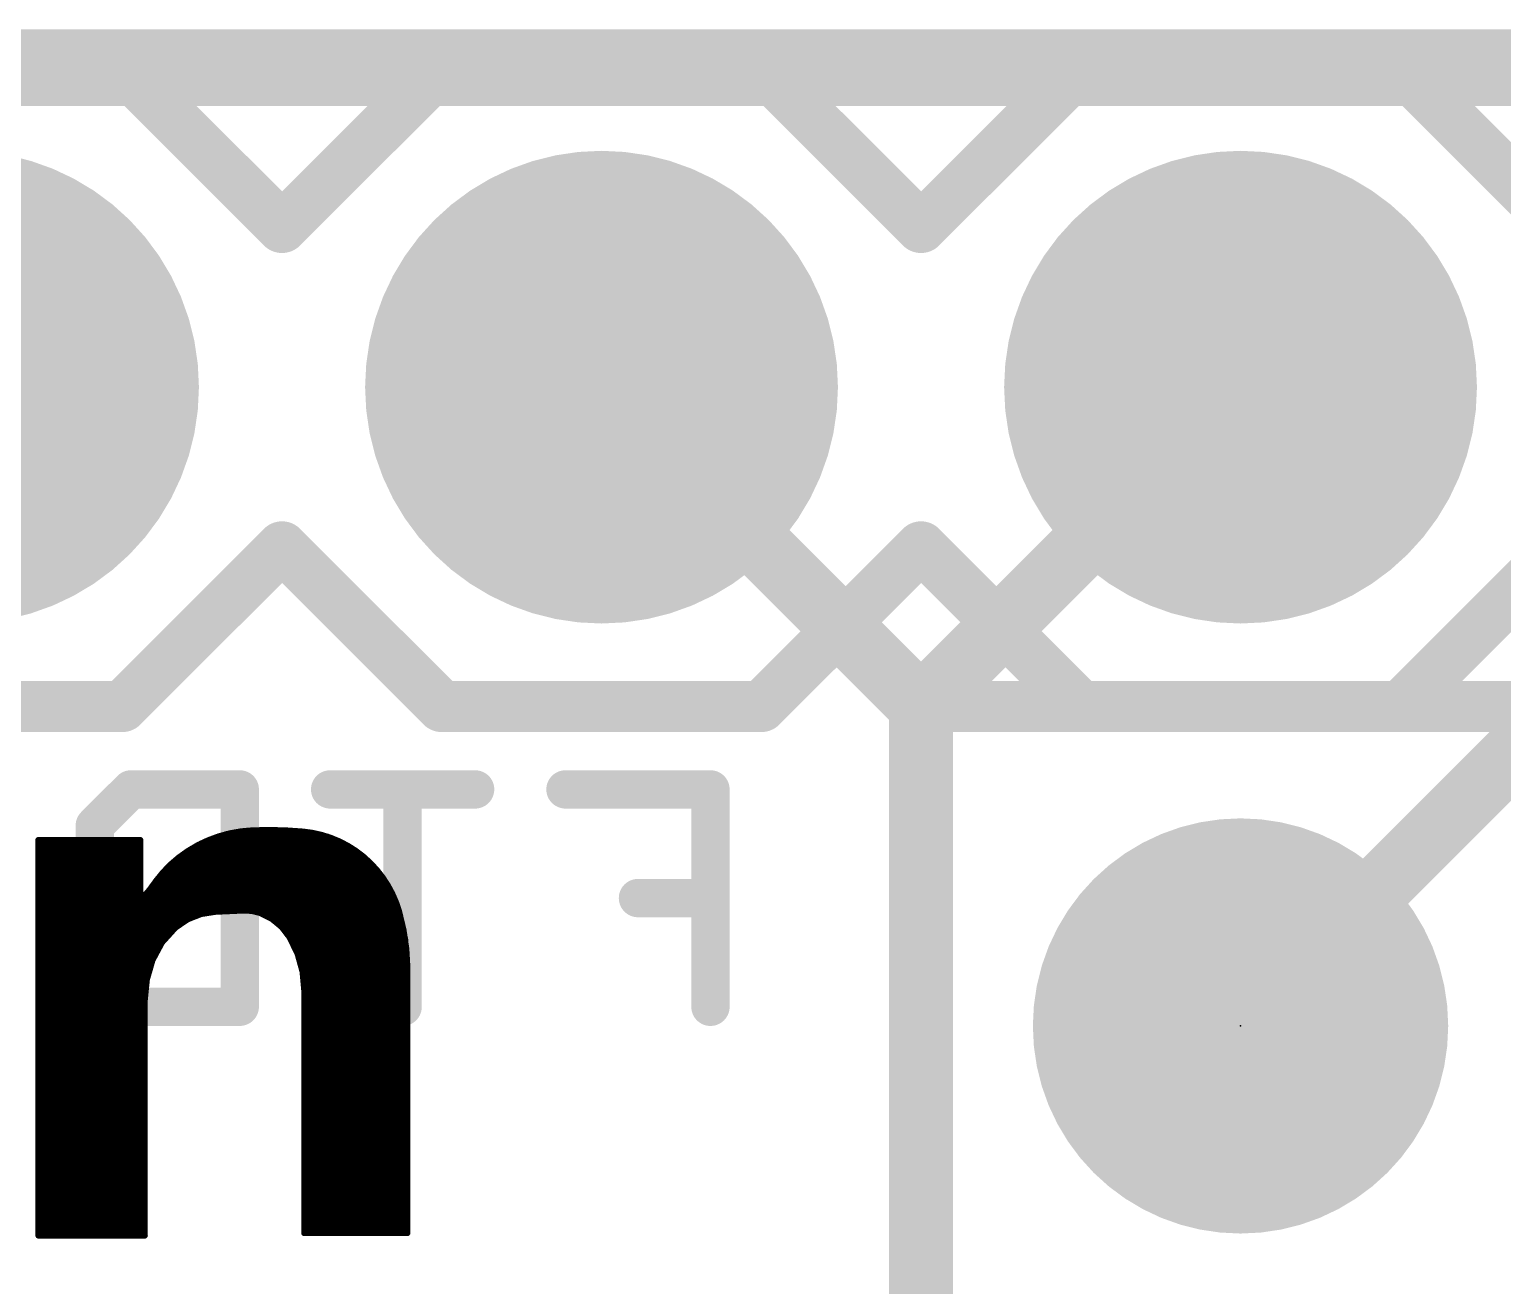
# Model space of a CAD drawing. Extents: x -6.3 to 44.5, y -10.2 to 43.3.
# Drawn here: x 28.21 to 34.06, y 38.34 to 43.33 of the extents above; entities that cross this region are included whole.
import ezdxf

# ---------------------------------------------------------------- set-up
doc = ezdxf.new("R2010")
doc.units = 0
for name, color, linetype in [('1', 12, 'CONTINUOUS'), ('16', 132, 'CONTINUOUS'), ('17', 110, 'CONTINUOUS'), ('20', 53, 'CONTINUOUS'), ('21', 41, 'CONTINUOUS'), ('22', 40, 'CONTINUOUS'), ('23', 53, 'CONTINUOUS')]:
    doc.layers.add(name, color=color, linetype=linetype)

# ---------------------------------------------------------------- blocks, each defined once
blk = doc.blocks.new('ROUNDP')
at = {"const_width": 0.5}
blk.add_lwpolyline([(0, -0.25, 1), (0, 0.25, 1), (0, -0.25)], format="xyb", dxfattribs=at)

msp = doc.modelspace()

# ---------------------------------------------------------------- linework, layer by layer
at = {"layer": '1', "const_width": 0.254}
for points in [[(31.75, 40.64), (30.48, 41.91)], [(35.56, 41.91), (33.02, 39.37)], [(31.75, 35.56), (31.75, 40.64)]]:
    msp.add_lwpolyline(points, dxfattribs=at)
at = {"layer": '1', "const_width": 0.127}
for points in [[(30.5249, 41.9549, 1), (30.4351, 41.8651)], [(31.8135, 40.64, 1), (31.6865, 40.64)], [(31.7051, 40.5951, 1), (31.7949, 40.6849)], [(32.9751, 39.4149, 1), (33.0649, 39.3251)]]:
    msp.add_lwpolyline(points, format="xyb", dxfattribs=at)
at = {"layer": '16', "const_width": 0.254}
for points in [[(33.02, 41.91), (31.75, 40.64)], [(31.75, 40.64), (31.75, 38.1)]]:
    msp.add_lwpolyline(points, dxfattribs=at)
at = {"layer": '16', "const_width": 0.127}
for points in [[(33.0649, 41.8651, 1), (32.9751, 41.9549)], [(31.8135, 40.64, 1), (31.6865, 40.64)], [(31.7051, 40.6849, 1), (31.7949, 40.5951)]]:
    msp.add_lwpolyline(points, format="xyb", dxfattribs=at)
at = {"layer": '20', "const_width": 0.3048}
msp.add_lwpolyline([(39.37, 43.18), (3.81, 43.18)], dxfattribs=at)
at = {"layer": '21'}
for points, const_width in [([(31.75, 40.64), (36.83, 40.64)], 0.2032), ([(31.75, 38.1), (31.75, 40.64)], 0.2032), ([(28.2423, 40.1091), (28.6461, 40.1091)], 0.0254), ([(28.2423, 38.5369), (28.2423, 40.1091)], 0.0254), ([(28.2423, 38.5369), (28.2423, 40.1091)], 0.0254), ([(28.2423, 40.1091), (28.6461, 40.1091)], 0.0254), ([(28.2423, 40.1066), (28.6461, 40.1066)], 0.0254), ([(28.6461, 40.1091), (28.6461, 39.8882)], 0.0254), ([(28.6461, 40.1091), (28.6461, 39.8882)], 0.0254), ([(28.8884, 40.0948), (28.988, 40.1317)], 0.0254), ([(28.9203, 40.1066), (29.4238, 40.1066)], 0.0254), ([(28.988, 40.1317), (29.0932, 40.1472)], 0.0254), ([(28.99, 40.132), (29.3424, 40.132)], 0.0254), ([(29.0932, 40.1472), (29.2938, 40.1422)], 0.0254), ([(29.2938, 40.1422), (29.3915, 40.1217)], 0.0254), ([(29.3915, 40.1217), (29.482, 40.0794)], 0.0254), ([(28.2423, 40.0812), (28.6461, 40.0812)], 0.0254), ([(28.2423, 40.0558), (28.6461, 40.0558)], 0.0254), ([(28.7524, 39.9964), (28.7985, 40.038)], 0.0254), ([(28.7985, 40.038), (28.8884, 40.0948)], 0.0254), ([(28.8267, 40.0558), (29.5121, 40.0558)], 0.0254), ([(28.8669, 40.0812), (29.4782, 40.0812)], 0.0254), ([(29.482, 40.0794), (29.5605, 40.0177)], 0.0254), ([(28.2423, 40.0304), (28.6461, 40.0304)], 0.0254), ([(28.2423, 40.005), (28.6461, 40.005)], 0.0254), ([(28.2423, 39.9796), (28.6461, 39.9796)], 0.0254), ([(28.7122, 39.9491), (28.7524, 39.9964)], 0.0254), ([(28.7381, 39.9796), (29.5929, 39.9796)], 0.0254), ([(28.7619, 40.005), (29.5713, 40.005)], 0.0254), ([(28.7901, 40.0304), (29.5444, 40.0304)], 0.0254), ([(29.5605, 40.0177), (29.6094, 39.9602)], 0.0254), ([(28.2423, 39.9542), (28.6461, 39.9542)], 0.0254), ([(28.2423, 39.9288), (28.6461, 39.9288)], 0.0254), ([(28.6842, 39.911), (28.7122, 39.9491)], 0.0254), ([(28.6973, 39.9288), (29.628, 39.9288)], 0.0254), ([(28.7165, 39.9542), (29.6129, 39.9542)], 0.0254), ([(29.6094, 39.9602), (29.6479, 39.8952)], 0.0254), ([(28.2423, 39.9034), (28.6461, 39.9034)], 0.0254), ([(28.2423, 39.878), (29.6544, 39.878)], 0.0254), ([(28.6461, 39.8882), (28.6537, 39.8882)], 0.0254), ([(28.6461, 39.8882), (28.6537, 39.8882)], 0.0254), ([(28.6537, 39.8882), (28.6634, 39.8902)], 0.0254), ([(28.6634, 39.8902), (28.6715, 39.8958)], 0.0254), ([(28.6715, 39.8958), (28.6842, 39.911)], 0.0254), ([(28.6779, 39.9034), (29.643, 39.9034)], 0.0254), ([(29.6479, 39.8952), (29.6748, 39.8247)], 0.0254), ([(28.2423, 39.8526), (29.6641, 39.8526)], 0.0254), ([(28.2423, 39.8272), (29.0017, 39.8272)], 0.0254), ([(28.8882, 39.8157), (28.8339, 39.7942)], 0.0254), ([(28.9458, 39.8247), (28.8882, 39.8157)], 0.0254), ([(29.0576, 39.8297), (28.9458, 39.8247)], 0.0254), ([(29.0911, 39.8279), (29.0576, 39.8297)], 0.0254), ([(29.1236, 39.8196), (29.0911, 39.8279)], 0.0254), ([(29.0939, 39.8272), (29.6738, 39.8272)], 0.0254), ([(29.1696, 39.7966), (29.1236, 39.8196)], 0.0254), ([(29.6748, 39.8247), (29.6988, 39.714)], 0.0254), ([(28.2423, 39.8018), (28.8531, 39.8018)], 0.0254), ([(28.2423, 39.7764), (28.808, 39.7764)], 0.0254), ([(28.2423, 39.751), (28.7766, 39.751)], 0.0254), ([(28.7858, 39.7612), (28.7321, 39.702)], 0.0254), ([(28.8339, 39.7942), (28.7858, 39.7612)], 0.0254), ([(29.1593, 39.8018), (29.6798, 39.8018)], 0.0254), ([(29.2092, 39.7639), (29.1696, 39.7966)], 0.0254), ([(29.1941, 39.7764), (29.6853, 39.7764)], 0.0254), ([(29.2405, 39.7231), (29.2092, 39.7639)], 0.0254), ([(29.2191, 39.751), (29.6908, 39.751)], 0.0254), ([(28.2423, 39.7256), (28.7535, 39.7256)], 0.0254), ([(28.2423, 39.7002), (28.7312, 39.7002)], 0.0254), ([(28.7321, 39.702), (28.6944, 39.6316)], 0.0254), ([(29.2386, 39.7256), (29.6963, 39.7256)], 0.0254), ([(29.2726, 39.6567), (29.2405, 39.7231)], 0.0254), ([(29.2516, 39.7002), (29.6999, 39.7002)], 0.0254), ([(29.6988, 39.714), (29.7078, 39.6011)], 0.0254), ([(28.2423, 39.6748), (28.7176, 39.6748)], 0.0254), ([(28.2423, 39.6494), (28.7039, 39.6494)], 0.0254), ([(28.6944, 39.6316), (28.6721, 39.5542)], 0.0254), ([(29.2639, 39.6748), (29.7019, 39.6748)], 0.0254), ([(29.2923, 39.5856), (29.2726, 39.6567)], 0.0254), ([(29.2746, 39.6494), (29.7039, 39.6494)], 0.0254), ([(28.2423, 39.624), (28.6922, 39.624)], 0.0254), ([(28.2423, 39.5986), (28.6849, 39.5986)], 0.0254), ([(28.2423, 39.5732), (28.6776, 39.5732)], 0.0254), ([(29.2817, 39.624), (29.706, 39.624)], 0.0254), ([(29.2887, 39.5986), (29.7078, 39.5986)], 0.0254), ([(29.2989, 39.5122), (29.2923, 39.5856)], 0.0254), ([(29.2934, 39.5732), (29.7078, 39.5732)], 0.0254), ([(29.7078, 39.6011), (29.7078, 38.547)], 0.0254), ([(29.7078, 39.6011), (29.7078, 38.547)], 0.0254), ([(28.2423, 39.5478), (28.6715, 39.5478)], 0.0254), ([(28.2423, 39.5224), (28.6689, 39.5224)], 0.0254), ([(28.6721, 39.5542), (28.6639, 39.4741)], 0.0254), ([(29.2957, 39.5478), (29.7078, 39.5478)], 0.0254), ([(29.298, 39.5224), (29.7078, 39.5224)], 0.0254), ([(29.2989, 38.547), (29.2989, 39.5122)], 0.0254), ([(29.2989, 38.547), (29.2989, 39.5122)], 0.0254), ([(28.2423, 39.497), (28.6662, 39.497)], 0.0254), ([(28.2423, 39.4716), (28.6639, 39.4716)], 0.0254), ([(28.6639, 39.4741), (28.6639, 38.5369)], 0.0254), ([(29.2989, 39.497), (29.7078, 39.497)], 0.0254), ([(29.2989, 39.4716), (29.7078, 39.4716)], 0.0254), ([(28.2423, 39.4462), (28.6639, 39.4462)], 0.0254), ([(28.2423, 39.4208), (28.6639, 39.4208)], 0.0254), ([(28.2423, 39.3954), (28.6639, 39.3954)], 0.0254), ([(28.6639, 39.4056), (28.6639, 38.5369)], 0.0254), ([(29.2989, 39.4462), (29.7078, 39.4462)], 0.0254), ([(29.2989, 39.4208), (29.7078, 39.4208)], 0.0254), ([(29.2989, 39.3954), (29.7078, 39.3954)], 0.0254), ([(28.2423, 39.37), (28.6639, 39.37)], 0.0254), ([(28.2423, 39.3446), (28.6639, 39.3446)], 0.0254), ([(29.2989, 39.37), (29.7078, 39.37)], 0.0254), ([(29.2989, 39.3446), (29.7078, 39.3446)], 0.0254), ([(28.2423, 39.3192), (28.6639, 39.3192)], 0.0254), ([(28.2423, 39.2938), (28.6639, 39.2938)], 0.0254), ([(29.2989, 39.3192), (29.7078, 39.3192)], 0.0254), ([(29.2989, 39.2938), (29.7078, 39.2938)], 0.0254), ([(28.2423, 39.2684), (28.6639, 39.2684)], 0.0254), ([(28.2423, 39.243), (28.6639, 39.243)], 0.0254), ([(29.2989, 39.2684), (29.7078, 39.2684)], 0.0254), ([(29.2989, 39.243), (29.7078, 39.243)], 0.0254), ([(28.2423, 39.2176), (28.6639, 39.2176)], 0.0254), ([(28.2423, 39.1922), (28.6639, 39.1922)], 0.0254), ([(28.2423, 39.1668), (28.6639, 39.1668)], 0.0254), ([(29.2989, 39.2176), (29.7078, 39.2176)], 0.0254), ([(29.2989, 39.1922), (29.7078, 39.1922)], 0.0254), ([(29.2989, 39.1668), (29.7078, 39.1668)], 0.0254), ([(28.2423, 39.1414), (28.6639, 39.1414)], 0.0254), ([(28.2423, 39.116), (28.6639, 39.116)], 0.0254), ([(29.2989, 39.1414), (29.7078, 39.1414)], 0.0254), ([(29.2989, 39.116), (29.7078, 39.116)], 0.0254), ([(28.2423, 39.0906), (28.6639, 39.0906)], 0.0254), ([(28.2423, 39.0652), (28.6639, 39.0652)], 0.0254), ([(29.2989, 39.0906), (29.7078, 39.0906)], 0.0254), ([(29.2989, 39.0652), (29.7078, 39.0652)], 0.0254), ([(28.2423, 39.0398), (28.6639, 39.0398)], 0.0254), ([(28.2423, 39.0144), (28.6639, 39.0144)], 0.0254), ([(28.2423, 38.989), (28.6639, 38.989)], 0.0254), ([(29.2989, 39.0398), (29.7078, 39.0398)], 0.0254), ([(29.2989, 39.0144), (29.7078, 39.0144)], 0.0254), ([(29.2989, 38.989), (29.7078, 38.989)], 0.0254), ([(28.2423, 38.9636), (28.6639, 38.9636)], 0.0254), ([(28.2423, 38.9382), (28.6639, 38.9382)], 0.0254), ([(29.2989, 38.9636), (29.7078, 38.9636)], 0.0254), ([(29.2989, 38.9382), (29.7078, 38.9382)], 0.0254), ([(28.2423, 38.9128), (28.6639, 38.9128)], 0.0254), ([(28.2423, 38.8874), (28.6639, 38.8874)], 0.0254), ([(29.2989, 38.9128), (29.7078, 38.9128)], 0.0254), ([(29.2989, 38.8874), (29.7078, 38.8874)], 0.0254), ([(28.2423, 38.862), (28.6639, 38.862)], 0.0254), ([(28.2423, 38.8366), (28.6639, 38.8366)], 0.0254), ([(28.2423, 38.8112), (28.6639, 38.8112)], 0.0254), ([(29.2989, 38.862), (29.7078, 38.862)], 0.0254), ([(29.2989, 38.8366), (29.7078, 38.8366)], 0.0254), ([(29.2989, 38.8112), (29.7078, 38.8112)], 0.0254), ([(28.2423, 38.7858), (28.6639, 38.7858)], 0.0254), ([(28.2423, 38.7604), (28.6639, 38.7604)], 0.0254), ([(29.2989, 38.7858), (29.7078, 38.7858)], 0.0254), ([(29.2989, 38.7604), (29.7078, 38.7604)], 0.0254), ([(28.2423, 38.735), (28.6639, 38.735)], 0.0254), ([(28.2423, 38.7096), (28.6639, 38.7096)], 0.0254), ([(29.2989, 38.735), (29.7078, 38.735)], 0.0254), ([(29.2989, 38.7096), (29.7078, 38.7096)], 0.0254), ([(28.2423, 38.6842), (28.6639, 38.6842)], 0.0254), ([(28.2423, 38.6588), (28.6639, 38.6588)], 0.0254), ([(28.2423, 38.6334), (28.6639, 38.6334)], 0.0254), ([(29.2989, 38.6842), (29.7078, 38.6842)], 0.0254), ([(29.2989, 38.6588), (29.7078, 38.6588)], 0.0254), ([(29.2989, 38.6334), (29.7078, 38.6334)], 0.0254), ([(28.2423, 38.608), (28.6639, 38.608)], 0.0254), ([(28.2423, 38.5826), (28.6639, 38.5826)], 0.0254), ([(29.2989, 38.608), (29.7078, 38.608)], 0.0254), ([(29.2989, 38.5826), (29.7078, 38.5826)], 0.0254), ([(28.2423, 38.5572), (28.6639, 38.5572)], 0.0254), ([(28.6639, 38.5369), (28.2423, 38.5369)], 0.0254), ([(28.6639, 38.5369), (28.2423, 38.5369)], 0.0254), ([(29.2989, 38.5572), (29.7078, 38.5572)], 0.0254), ([(29.7078, 38.547), (29.2989, 38.547)], 0.0254), ([(29.7078, 38.547), (29.2989, 38.547)], 0.0254)]:
    msp.add_lwpolyline(points, dxfattribs=dict(at, const_width=const_width))
for points, const_width in [([(31.75, 40.6908, 1), (31.75, 40.5892)], 0.1016), ([(31.8008, 40.64, 1), (31.6992, 40.64)], 0.1016), ([(28.2487, 40.1091, 1), (28.2359, 40.1091)], 0.0127), ([(28.2487, 40.1091, 1), (28.2359, 40.1091)], 0.0127), ([(28.2423, 40.1155, 1), (28.2423, 40.1028)], 0.0127), ([(28.2423, 40.1155, 1), (28.2423, 40.1028)], 0.0127), ([(28.2423, 40.1129, 1), (28.2423, 40.1003)], 0.0127), ([(28.6525, 40.1091, 1), (28.6397, 40.1091)], 0.0127), ([(28.6525, 40.1091, 1), (28.6397, 40.1091)], 0.0127), ([(28.6461, 40.1028, 1), (28.6461, 40.1155)], 0.0127), ([(28.6461, 40.1028, 1), (28.6461, 40.1155)], 0.0127), ([(28.6461, 40.1003, 1), (28.6461, 40.1129)], 0.0127), ([(29.0932, 40.1472, 0.1577), (28.7985, 40.038)], 0.0254), ([(28.9203, 40.1129, 1), (28.9203, 40.1003)], 0.0127), ([(28.9871, 40.138, 1), (28.989, 40.1254)], 0.0127), ([(28.99, 40.1384, 1), (28.99, 40.1257)], 0.0127), ([(28.9902, 40.1258, 1), (28.9858, 40.1377)], 0.0127), ([(29.2938, 40.1422, 0.0335), (29.0932, 40.1472)], 0.0254), ([(29.0934, 40.1535, 1), (29.093, 40.1409)], 0.0127), ([(29.0929, 40.1535, 1), (29.0935, 40.1409)], 0.0127), ([(29.0941, 40.1409, 1), (29.0923, 40.1535)], 0.0127), ([(29.0935, 40.1409, 1), (29.0929, 40.1535)], 0.0127), ([(29.2951, 40.1484, 1), (29.2925, 40.136)], 0.0127), ([(29.5605, 40.0177, 0.1741), (29.2938, 40.1422)], 0.0254), ([(29.2944, 40.1485, 1), (29.2932, 40.1359)], 0.0127), ([(29.2932, 40.1359, 1), (29.2944, 40.1485)], 0.0127), ([(29.2936, 40.1359, 1), (29.294, 40.1485)], 0.0127), ([(29.3424, 40.1257, 1), (29.3424, 40.1384)], 0.0127), ([(29.3942, 40.1274, 1), (29.3888, 40.1159)], 0.0127), ([(29.3902, 40.1155, 1), (29.3928, 40.1279)], 0.0127), ([(29.4238, 40.1003, 1), (29.4238, 40.1129)], 0.0127), ([(28.2423, 40.0876, 1), (28.2423, 40.0749)], 0.0127), ([(28.2423, 40.0622, 1), (28.2423, 40.0495)], 0.0127), ([(28.6461, 40.0749, 1), (28.6461, 40.0876)], 0.0127), ([(28.6461, 40.0495, 1), (28.6461, 40.0622)], 0.0127), ([(28.7985, 40.038, 0.0664), (28.7122, 39.9491)], 0.0254), ([(28.8028, 40.0333, 1), (28.7942, 40.0427)], 0.0127), ([(28.8024, 40.033, 1), (28.7946, 40.043)], 0.0127), ([(28.8267, 40.0622, 1), (28.8267, 40.0495)], 0.0127), ([(28.8669, 40.0876, 1), (28.8669, 40.0749)], 0.0127), ([(28.8862, 40.1007, 1), (28.8906, 40.0888)], 0.0127), ([(28.8918, 40.0894, 1), (28.885, 40.1001)], 0.0127), ([(29.4859, 40.0844, 1), (29.4781, 40.0744)], 0.0127), ([(29.4782, 40.0749, 1), (29.4782, 40.0876)], 0.0127), ([(29.4793, 40.0737, 1), (29.4847, 40.0852)], 0.0127), ([(29.5121, 40.0495, 1), (29.5121, 40.0622)], 0.0127), ([(28.2423, 40.0367, 1), (28.2423, 40.0241)], 0.0127), ([(28.2423, 40.0114, 1), (28.2423, 39.9987)], 0.0127), ([(28.2423, 39.986, 1), (28.2423, 39.9733)], 0.0127), ([(28.6461, 40.0241, 1), (28.6461, 40.0367)], 0.0127), ([(28.6461, 39.9987, 1), (28.6461, 40.0114)], 0.0127), ([(28.6461, 39.9733, 1), (28.6461, 39.986)], 0.0127), ([(28.7381, 39.986, 1), (28.7381, 39.9733)], 0.0127), ([(28.7481, 40.0011, 1), (28.7567, 39.9917)], 0.0127), ([(28.7572, 39.9923, 1), (28.7476, 40.0005)], 0.0127), ([(28.7619, 40.0114, 1), (28.7619, 39.9987)], 0.0127), ([(28.7901, 40.0367, 1), (28.7901, 40.0241)], 0.0127), ([(28.7951, 40.0434, 1), (28.8019, 40.0326)], 0.0127), ([(28.7946, 40.043, 1), (28.8024, 40.033)], 0.0127), ([(29.5444, 40.0241, 1), (29.5444, 40.0367)], 0.0127), ([(29.5653, 40.0218, 1), (29.5557, 40.0136)], 0.0127), ([(29.6748, 39.8247, 0.1281), (29.5605, 40.0177)], 0.0254), ([(29.565, 40.0222, 1), (29.556, 40.0132)], 0.0127), ([(29.556, 40.0132, 1), (29.565, 40.0222)], 0.0127), ([(29.5566, 40.0127, 1), (29.5644, 40.0227)], 0.0127), ([(29.5713, 39.9987, 1), (29.5713, 40.0114)], 0.0127), ([(29.5929, 39.9733, 1), (29.5929, 39.986)], 0.0127), ([(28.2423, 39.9605, 1), (28.2423, 39.9479)], 0.0127), ([(28.2423, 39.9352, 1), (28.2423, 39.9225)], 0.0127), ([(28.6461, 39.9479, 1), (28.6461, 39.9605)], 0.0127), ([(28.6461, 39.9225, 1), (28.6461, 39.9352)], 0.0127), ([(28.7122, 39.9491, 0.0022), (28.6842, 39.911)], 0.0254), ([(28.6973, 39.9352, 1), (28.6973, 39.9225)], 0.0127), ([(28.7074, 39.9532, 1), (28.717, 39.945)], 0.0127), ([(28.7071, 39.9529, 1), (28.7173, 39.9453)], 0.0127), ([(28.7173, 39.9453, 1), (28.7071, 39.9529)], 0.0127), ([(28.7173, 39.9453, 1), (28.7071, 39.9529)], 0.0127), ([(28.7165, 39.9605, 1), (28.7165, 39.9479)], 0.0127), ([(29.6149, 39.9634, 1), (29.6039, 39.9569)], 0.0127), ([(29.6046, 39.9561, 1), (29.6142, 39.9643)], 0.0127), ([(29.6129, 39.9479, 1), (29.6129, 39.9605)], 0.0127), ([(29.628, 39.9225, 1), (29.628, 39.9352)], 0.0127), ([(28.2423, 39.9098, 1), (28.2423, 39.8971)], 0.0127), ([(28.2423, 39.8843, 1), (28.2423, 39.8717)], 0.0127), ([(28.6461, 39.8946, 1), (28.6461, 39.8819)], 0.0127), ([(28.6461, 39.8946, 1), (28.6461, 39.8819)], 0.0127), ([(28.6397, 39.8882, 1), (28.6525, 39.8882)], 0.0127), ([(28.6397, 39.8882, 1), (28.6525, 39.8882)], 0.0127), ([(28.6461, 39.8971, 1), (28.6461, 39.9098)], 0.0127), ([(28.6537, 39.8882, 0.205), (28.6715, 39.8958)], 0.0254), ([(28.6537, 39.8945, 1), (28.6537, 39.8819)], 0.0127), ([(28.6524, 39.8944, 1), (28.655, 39.882)], 0.0127), ([(28.6537, 39.8819, 1), (28.6537, 39.8946)], 0.0127), ([(28.6537, 39.8819, 1), (28.6537, 39.8946)], 0.0127), ([(28.6598, 39.8954, 1), (28.667, 39.885)], 0.0127), ([(28.6646, 39.884, 1), (28.6621, 39.8964)], 0.0127), ([(28.6715, 39.8958, 0.0333), (28.6842, 39.911)], 0.0254), ([(28.6669, 39.9002, 1), (28.6761, 39.8914)], 0.0127), ([(28.6666, 39.8999, 1), (28.6764, 39.8917)], 0.0127), ([(28.6761, 39.8914, 1), (28.6669, 39.9002)], 0.0127), ([(28.6751, 39.8906, 1), (28.6679, 39.901)], 0.0127), ([(28.6779, 39.9098, 1), (28.6779, 39.8971)], 0.0127), ([(28.6791, 39.9148, 1), (28.6893, 39.9072)], 0.0127), ([(28.6791, 39.9147, 1), (28.6893, 39.9073)], 0.0127), ([(28.6893, 39.9073, 1), (28.6791, 39.9147)], 0.0127), ([(28.6891, 39.9069, 1), (28.6793, 39.9151)], 0.0127), ([(29.6538, 39.8975, 1), (29.6419, 39.893)], 0.0127), ([(29.6424, 39.892, 1), (29.6533, 39.8985)], 0.0127), ([(29.643, 39.8971, 1), (29.643, 39.9098)], 0.0127), ([(29.6544, 39.8717, 1), (29.6544, 39.8843)], 0.0127), ([(28.2423, 39.859, 1), (28.2423, 39.8463)], 0.0127), ([(28.2423, 39.8336, 1), (28.2423, 39.8209)], 0.0127), ([(28.9458, 39.8247, 0.1688), (28.7858, 39.7612)], 0.0254), ([(28.8872, 39.822, 1), (28.8891, 39.8094)], 0.0127), ([(28.8905, 39.8098, 1), (28.8858, 39.8216)], 0.0127), ([(28.9458, 39.8247, 0.0006), (29.0576, 39.8297)], 0.0254), ([(28.9455, 39.831, 1), (28.9461, 39.8184)], 0.0127), ([(28.9455, 39.831, 1), (28.9461, 39.8184)], 0.0127), ([(28.9468, 39.8184, 1), (28.9448, 39.831)], 0.0127), ([(28.9461, 39.8184, 1), (28.9455, 39.831)], 0.0127), ([(29.0017, 39.8209, 1), (29.0017, 39.8336)], 0.0127), ([(29.1236, 39.8196, 0.0992), (29.0576, 39.8297)], 0.0254), ([(29.0579, 39.836, 1), (29.0573, 39.8234)], 0.0127), ([(29.0573, 39.836, 1), (29.0579, 39.8234)], 0.0127), ([(29.0579, 39.8234, 1), (29.0573, 39.836)], 0.0127), ([(29.0579, 39.8234, 1), (29.0573, 39.836)], 0.0127), ([(29.0927, 39.8341, 1), (29.0895, 39.8218)], 0.0127), ([(29.0939, 39.8336, 1), (29.0939, 39.8209)], 0.0127), ([(29.0908, 39.8216, 1), (29.0914, 39.8343)], 0.0127), ([(29.1264, 39.8253, 1), (29.1208, 39.8139)], 0.0127), ([(29.2405, 39.7231, 0.1719), (29.1236, 39.8196)], 0.0254), ([(29.1258, 39.8256, 1), (29.1214, 39.8136)], 0.0127), ([(29.1214, 39.8136, 1), (29.1258, 39.8256)], 0.0127), ([(29.122, 39.8134, 1), (29.1252, 39.8258)], 0.0127), ([(29.6641, 39.8463, 1), (29.6641, 39.859)], 0.0127), ([(29.681, 39.826, 1), (29.6686, 39.8234)], 0.0127), ([(29.7078, 39.6011, 0.0668), (29.6748, 39.8247)], 0.0254), ([(29.6809, 39.8265, 1), (29.6687, 39.8229)], 0.0127), ([(29.6687, 39.8229, 1), (29.6809, 39.8265)], 0.0127), ([(29.6689, 39.8224, 1), (29.6807, 39.827)], 0.0127), ([(29.6738, 39.8209, 1), (29.6738, 39.8336)], 0.0127), ([(28.2423, 39.8081, 1), (28.2423, 39.7955)], 0.0127), ([(28.2423, 39.7828, 1), (28.2423, 39.7701)], 0.0127), ([(28.2423, 39.7574, 1), (28.2423, 39.7447)], 0.0127), ([(28.7858, 39.7612, 0.1229), (28.6944, 39.6316)], 0.0254), ([(28.7766, 39.7447, 1), (28.7766, 39.7574)], 0.0127), ([(28.7822, 39.7664, 1), (28.7894, 39.756)], 0.0127), ([(28.7817, 39.766, 1), (28.7899, 39.7564)], 0.0127), ([(28.7905, 39.7569, 1), (28.7811, 39.7655)], 0.0127), ([(28.7899, 39.7564, 1), (28.7817, 39.766)], 0.0127), ([(28.808, 39.7701, 1), (28.808, 39.7828)], 0.0127), ([(28.8316, 39.8001, 1), (28.8363, 39.7883)], 0.0127), ([(28.8375, 39.7889, 1), (28.8303, 39.7994)], 0.0127), ([(28.8531, 39.7955, 1), (28.8531, 39.8081)], 0.0127), ([(29.1593, 39.8081, 1), (29.1593, 39.7955)], 0.0127), ([(29.1736, 39.8015, 1), (29.1656, 39.7917)], 0.0127), ([(29.1668, 39.791, 1), (29.1724, 39.8023)], 0.0127), ([(29.1941, 39.7828, 1), (29.1941, 39.7701)], 0.0127), ([(29.2143, 39.7678, 1), (29.2042, 39.76)], 0.0127), ([(29.2052, 39.759, 1), (29.2133, 39.7688)], 0.0127), ([(29.2191, 39.7574, 1), (29.2191, 39.7447)], 0.0127), ([(29.6798, 39.7955, 1), (29.6798, 39.8081)], 0.0127), ([(29.6853, 39.7701, 1), (29.6853, 39.7828)], 0.0127), ([(29.6908, 39.7447, 1), (29.6908, 39.7574)], 0.0127), ([(28.2423, 39.7319, 1), (28.2423, 39.7193)], 0.0127), ([(28.2423, 39.7066, 1), (28.2423, 39.6939)], 0.0127), ([(28.7274, 39.7063, 1), (28.7368, 39.6978)], 0.0127), ([(28.7377, 39.699, 1), (28.7265, 39.705)], 0.0127), ([(28.7312, 39.6939, 1), (28.7312, 39.7066)], 0.0127), ([(28.7535, 39.7193, 1), (28.7535, 39.7319)], 0.0127), ([(29.2386, 39.7319, 1), (29.2386, 39.7193)], 0.0127), ([(29.2462, 39.7259, 1), (29.2348, 39.7203)], 0.0127), ([(29.2989, 39.5122, 0.136), (29.2405, 39.7231)], 0.0254), ([(29.2459, 39.7264, 1), (29.2351, 39.7198)], 0.0127), ([(29.2351, 39.7198, 1), (29.2459, 39.7264)], 0.0127), ([(29.2355, 39.7192, 1), (29.2455, 39.727)], 0.0127), ([(29.2516, 39.7066, 1), (29.2516, 39.6939)], 0.0127), ([(29.7051, 39.7145, 1), (29.6924, 39.7135)], 0.0127), ([(29.6926, 39.7127, 1), (29.705, 39.7153)], 0.0127), ([(29.6963, 39.7193, 1), (29.6963, 39.7319)], 0.0127), ([(29.6999, 39.6939, 1), (29.6999, 39.7066)], 0.0127), ([(28.2423, 39.6812, 1), (28.2423, 39.6685)], 0.0127), ([(28.2423, 39.6557, 1), (28.2423, 39.6431)], 0.0127), ([(28.6944, 39.6316, 0.0895), (28.6639, 39.4741)], 0.0254), ([(28.6888, 39.6346, 1), (28.7, 39.6286)], 0.0127), ([(28.6885, 39.6339, 1), (28.7003, 39.6293)], 0.0127), ([(28.7005, 39.6298, 1), (28.6883, 39.6334)], 0.0127), ([(28.7003, 39.6293, 1), (28.6885, 39.6339)], 0.0127), ([(28.7039, 39.6431, 1), (28.7039, 39.6557)], 0.0127), ([(28.7176, 39.6685, 1), (28.7176, 39.6812)], 0.0127), ([(29.2639, 39.6812, 1), (29.2639, 39.6685)], 0.0127), ([(29.2787, 39.6584, 1), (29.2665, 39.655)], 0.0127), ([(29.2669, 39.6539, 1), (29.2783, 39.6595)], 0.0127), ([(29.2746, 39.6557, 1), (29.2746, 39.6431)], 0.0127), ([(29.7019, 39.6685, 1), (29.7019, 39.6812)], 0.0127), ([(29.7039, 39.6431, 1), (29.7039, 39.6557)], 0.0127), ([(28.2423, 39.6303, 1), (28.2423, 39.6177)], 0.0127), ([(28.2423, 39.605, 1), (28.2423, 39.5923)], 0.0127), ([(28.2423, 39.5795, 1), (28.2423, 39.5669)], 0.0127), ([(28.6776, 39.5669, 1), (28.6776, 39.5795)], 0.0127), ([(28.6849, 39.5923, 1), (28.6849, 39.605)], 0.0127), ([(28.6922, 39.6177, 1), (28.6922, 39.6303)], 0.0127), ([(29.2817, 39.6303, 1), (29.2817, 39.6177)], 0.0127), ([(29.2887, 39.605, 1), (29.2887, 39.5923)], 0.0127), ([(29.2986, 39.5862, 1), (29.286, 39.5851)], 0.0127), ([(29.2862, 39.5839, 1), (29.2984, 39.5873)], 0.0127), ([(29.2934, 39.5795, 1), (29.2934, 39.5669)], 0.0127), ([(29.7142, 39.6011, 1), (29.7015, 39.6011)], 0.0127), ([(29.7142, 39.6011, 1), (29.7015, 39.6011)], 0.0127), ([(29.7015, 39.6006, 1), (29.7141, 39.6016)], 0.0127), ([(29.7015, 39.601, 1), (29.7141, 39.6012)], 0.0127), ([(29.706, 39.6177, 1), (29.706, 39.6303)], 0.0127), ([(29.7078, 39.5923, 1), (29.7078, 39.605)], 0.0127), ([(29.7078, 39.5669, 1), (29.7078, 39.5795)], 0.0127), ([(28.2423, 39.5541, 1), (28.2423, 39.5415)], 0.0127), ([(28.2423, 39.5288, 1), (28.2423, 39.5161)], 0.0127), ([(28.6784, 39.5536, 1), (28.6658, 39.5549)], 0.0127), ([(28.666, 39.556, 1), (28.6782, 39.5525)], 0.0127), ([(28.6689, 39.5161, 1), (28.6689, 39.5288)], 0.0127), ([(28.6715, 39.5415, 1), (28.6715, 39.5541)], 0.0127), ([(29.2957, 39.5541, 1), (29.2957, 39.5415)], 0.0127), ([(29.298, 39.5288, 1), (29.298, 39.5161)], 0.0127), ([(29.3053, 39.5122, 1), (29.2925, 39.5122)], 0.0127), ([(29.3053, 39.5122, 1), (29.2925, 39.5122)], 0.0127), ([(29.7078, 39.5415, 1), (29.7078, 39.5541)], 0.0127), ([(29.7078, 39.5161, 1), (29.7078, 39.5288)], 0.0127), ([(28.2423, 39.5033, 1), (28.2423, 39.4907)], 0.0127), ([(28.2423, 39.4779, 1), (28.2423, 39.4653)], 0.0127), ([(28.6639, 39.4741, 0.0064), (28.6639, 39.4056)], 0.0254), ([(28.6703, 39.4741, 1), (28.6576, 39.4741)], 0.0127), ([(28.6702, 39.474, 1), (28.6576, 39.4742)], 0.0127), ([(28.6576, 39.4747, 1), (28.6702, 39.4735)], 0.0127), ([(28.6576, 39.4742, 1), (28.6702, 39.474)], 0.0127), ([(28.6639, 39.4653, 1), (28.6639, 39.4779)], 0.0127), ([(28.6662, 39.4907, 1), (28.6662, 39.5033)], 0.0127), ([(29.2926, 39.5116, 1), (29.3052, 39.5128)], 0.0127), ([(29.2926, 39.5122, 1), (29.3052, 39.5122)], 0.0127), ([(29.2989, 39.5033, 1), (29.2989, 39.4907)], 0.0127), ([(29.2989, 39.4779, 1), (29.2989, 39.4653)], 0.0127), ([(29.7078, 39.4907, 1), (29.7078, 39.5033)], 0.0127), ([(29.7078, 39.4653, 1), (29.7078, 39.4779)], 0.0127), ([(28.2423, 39.4526, 1), (28.2423, 39.4399)], 0.0127), ([(28.2423, 39.4271, 1), (28.2423, 39.4145)], 0.0127), ([(28.2423, 39.4017, 1), (28.2423, 39.3891)], 0.0127), ([(28.6703, 39.4056, 1), (28.6576, 39.4056)], 0.0127), ([(28.6576, 39.4055, 1), (28.6702, 39.4057)], 0.0127), ([(28.6639, 39.4399, 1), (28.6639, 39.4526)], 0.0127), ([(28.6639, 39.4145, 1), (28.6639, 39.4271)], 0.0127), ([(28.6639, 39.3891, 1), (28.6639, 39.4017)], 0.0127), ([(29.2989, 39.4526, 1), (29.2989, 39.4399)], 0.0127), ([(29.2989, 39.4271, 1), (29.2989, 39.4145)], 0.0127), ([(29.2989, 39.4017, 1), (29.2989, 39.3891)], 0.0127), ([(29.7078, 39.4399, 1), (29.7078, 39.4526)], 0.0127), ([(29.7078, 39.4145, 1), (29.7078, 39.4271)], 0.0127), ([(29.7078, 39.3891, 1), (29.7078, 39.4017)], 0.0127), ([(28.2423, 39.3764, 1), (28.2423, 39.3637)], 0.0127), ([(28.2423, 39.3509, 1), (28.2423, 39.3383)], 0.0127), ([(28.6639, 39.3637, 1), (28.6639, 39.3764)], 0.0127), ([(28.6639, 39.3383, 1), (28.6639, 39.3509)], 0.0127), ([(29.2989, 39.3764, 1), (29.2989, 39.3637)], 0.0127), ([(29.2989, 39.3509, 1), (29.2989, 39.3383)], 0.0127), ([(29.7078, 39.3637, 1), (29.7078, 39.3764)], 0.0127), ([(29.7078, 39.3383, 1), (29.7078, 39.3509)], 0.0127), ([(28.2423, 39.3255, 1), (28.2423, 39.3129)], 0.0127), ([(28.2423, 39.3002, 1), (28.2423, 39.2875)], 0.0127), ([(28.6639, 39.3129, 1), (28.6639, 39.3255)], 0.0127), ([(28.6639, 39.2875, 1), (28.6639, 39.3002)], 0.0127), ([(29.2989, 39.3255, 1), (29.2989, 39.3129)], 0.0127), ([(29.2989, 39.3002, 1), (29.2989, 39.2875)], 0.0127), ([(29.7078, 39.3129, 1), (29.7078, 39.3255)], 0.0127), ([(29.7078, 39.2875, 1), (29.7078, 39.3002)], 0.0127), ([(28.2423, 39.2747, 1), (28.2423, 39.2621)], 0.0127), ([(28.2423, 39.2493, 1), (28.2423, 39.2367)], 0.0127), ([(28.2423, 39.224, 1), (28.2423, 39.2113)], 0.0127), ([(28.6639, 39.2621, 1), (28.6639, 39.2747)], 0.0127), ([(28.6639, 39.2367, 1), (28.6639, 39.2493)], 0.0127), ([(28.6639, 39.2113, 1), (28.6639, 39.224)], 0.0127), ([(29.2989, 39.2747, 1), (29.2989, 39.2621)], 0.0127), ([(29.2989, 39.2493, 1), (29.2989, 39.2367)], 0.0127), ([(29.2989, 39.224, 1), (29.2989, 39.2113)], 0.0127), ([(29.7078, 39.2621, 1), (29.7078, 39.2747)], 0.0127), ([(29.7078, 39.2367, 1), (29.7078, 39.2493)], 0.0127), ([(29.7078, 39.2113, 1), (29.7078, 39.224)], 0.0127), ([(28.2423, 39.1985, 1), (28.2423, 39.1859)], 0.0127), ([(28.2423, 39.1731, 1), (28.2423, 39.1605)], 0.0127), ([(28.6639, 39.1859, 1), (28.6639, 39.1985)], 0.0127), ([(28.6639, 39.1605, 1), (28.6639, 39.1731)], 0.0127), ([(29.2989, 39.1985, 1), (29.2989, 39.1859)], 0.0127), ([(29.2989, 39.1731, 1), (29.2989, 39.1605)], 0.0127), ([(29.7078, 39.1859, 1), (29.7078, 39.1985)], 0.0127), ([(29.7078, 39.1605, 1), (29.7078, 39.1731)], 0.0127), ([(28.2423, 39.1478, 1), (28.2423, 39.1351)], 0.0127), ([(28.2423, 39.1223, 1), (28.2423, 39.1097)], 0.0127), ([(28.6639, 39.1351, 1), (28.6639, 39.1478)], 0.0127), ([(28.6639, 39.1097, 1), (28.6639, 39.1223)], 0.0127), ([(29.2989, 39.1478, 1), (29.2989, 39.1351)], 0.0127), ([(29.2989, 39.1223, 1), (29.2989, 39.1097)], 0.0127), ([(29.7078, 39.1351, 1), (29.7078, 39.1478)], 0.0127), ([(29.7078, 39.1097, 1), (29.7078, 39.1223)], 0.0127), ([(28.2423, 39.0969, 1), (28.2423, 39.0843)], 0.0127), ([(28.2423, 39.0716, 1), (28.2423, 39.0589)], 0.0127), ([(28.6639, 39.0843, 1), (28.6639, 39.0969)], 0.0127), ([(28.6639, 39.0589, 1), (28.6639, 39.0716)], 0.0127), ([(29.2989, 39.0969, 1), (29.2989, 39.0843)], 0.0127), ([(29.2989, 39.0716, 1), (29.2989, 39.0589)], 0.0127), ([(29.7078, 39.0843, 1), (29.7078, 39.0969)], 0.0127), ([(29.7078, 39.0589, 1), (29.7078, 39.0716)], 0.0127), ([(28.2423, 39.0461, 1), (28.2423, 39.0335)], 0.0127), ([(28.2423, 39.0207, 1), (28.2423, 39.0081)], 0.0127), ([(28.2423, 38.9954, 1), (28.2423, 38.9827)], 0.0127), ([(28.6639, 39.0335, 1), (28.6639, 39.0461)], 0.0127), ([(28.6639, 39.0081, 1), (28.6639, 39.0207)], 0.0127), ([(28.6639, 38.9827, 1), (28.6639, 38.9954)], 0.0127), ([(29.2989, 39.0461, 1), (29.2989, 39.0335)], 0.0127), ([(29.2989, 39.0207, 1), (29.2989, 39.0081)], 0.0127), ([(29.2989, 38.9954, 1), (29.2989, 38.9827)], 0.0127), ([(29.7078, 39.0335, 1), (29.7078, 39.0461)], 0.0127), ([(29.7078, 39.0081, 1), (29.7078, 39.0207)], 0.0127), ([(29.7078, 38.9827, 1), (29.7078, 38.9954)], 0.0127), ([(28.2423, 38.9699, 1), (28.2423, 38.9573)], 0.0127), ([(28.2423, 38.9445, 1), (28.2423, 38.9319)], 0.0127), ([(28.6639, 38.9573, 1), (28.6639, 38.9699)], 0.0127), ([(28.6639, 38.9319, 1), (28.6639, 38.9445)], 0.0127), ([(29.2989, 38.9699, 1), (29.2989, 38.9573)], 0.0127), ([(29.2989, 38.9445, 1), (29.2989, 38.9319)], 0.0127), ([(29.7078, 38.9573, 1), (29.7078, 38.9699)], 0.0127), ([(29.7078, 38.9319, 1), (29.7078, 38.9445)], 0.0127), ([(28.2423, 38.9192, 1), (28.2423, 38.9065)], 0.0127), ([(28.2423, 38.8937, 1), (28.2423, 38.8811)], 0.0127), ([(28.6639, 38.9065, 1), (28.6639, 38.9192)], 0.0127), ([(28.6639, 38.8811, 1), (28.6639, 38.8937)], 0.0127), ([(29.2989, 38.9192, 1), (29.2989, 38.9065)], 0.0127), ([(29.2989, 38.8937, 1), (29.2989, 38.8811)], 0.0127), ([(29.7078, 38.9065, 1), (29.7078, 38.9192)], 0.0127), ([(29.7078, 38.8811, 1), (29.7078, 38.8937)], 0.0127), ([(28.2423, 38.8683, 1), (28.2423, 38.8557)], 0.0127), ([(28.2423, 38.843, 1), (28.2423, 38.8303)], 0.0127), ([(28.2423, 38.8175, 1), (28.2423, 38.8049)], 0.0127), ([(28.6639, 38.8557, 1), (28.6639, 38.8683)], 0.0127), ([(28.6639, 38.8303, 1), (28.6639, 38.843)], 0.0127), ([(28.6639, 38.8049, 1), (28.6639, 38.8175)], 0.0127), ([(29.2989, 38.8683, 1), (29.2989, 38.8557)], 0.0127), ([(29.2989, 38.843, 1), (29.2989, 38.8303)], 0.0127), ([(29.2989, 38.8175, 1), (29.2989, 38.8049)], 0.0127), ([(29.7078, 38.8557, 1), (29.7078, 38.8683)], 0.0127), ([(29.7078, 38.8303, 1), (29.7078, 38.843)], 0.0127), ([(29.7078, 38.8049, 1), (29.7078, 38.8175)], 0.0127), ([(28.2423, 38.7921, 1), (28.2423, 38.7795)], 0.0127), ([(28.2423, 38.7668, 1), (28.2423, 38.7541)], 0.0127), ([(28.6639, 38.7795, 1), (28.6639, 38.7921)], 0.0127), ([(28.6639, 38.7541, 1), (28.6639, 38.7668)], 0.0127), ([(29.2989, 38.7921, 1), (29.2989, 38.7795)], 0.0127), ([(29.2989, 38.7668, 1), (29.2989, 38.7541)], 0.0127), ([(29.7078, 38.7795, 1), (29.7078, 38.7921)], 0.0127), ([(29.7078, 38.7541, 1), (29.7078, 38.7668)], 0.0127), ([(28.2423, 38.7413, 1), (28.2423, 38.7287)], 0.0127), ([(28.2423, 38.7159, 1), (28.2423, 38.7033)], 0.0127), ([(28.6639, 38.7287, 1), (28.6639, 38.7413)], 0.0127), ([(28.6639, 38.7033, 1), (28.6639, 38.7159)], 0.0127), ([(29.2989, 38.7413, 1), (29.2989, 38.7287)], 0.0127), ([(29.2989, 38.7159, 1), (29.2989, 38.7033)], 0.0127), ([(29.7078, 38.7287, 1), (29.7078, 38.7413)], 0.0127), ([(29.7078, 38.7033, 1), (29.7078, 38.7159)], 0.0127), ([(28.2423, 38.6906, 1), (28.2423, 38.6779)], 0.0127), ([(28.2423, 38.6651, 1), (28.2423, 38.6525)], 0.0127), ([(28.2423, 38.6397, 1), (28.2423, 38.6271)], 0.0127), ([(28.6639, 38.6779, 1), (28.6639, 38.6906)], 0.0127), ([(28.6639, 38.6525, 1), (28.6639, 38.6651)], 0.0127), ([(28.6639, 38.6271, 1), (28.6639, 38.6397)], 0.0127), ([(29.2989, 38.6906, 1), (29.2989, 38.6779)], 0.0127), ([(29.2989, 38.6651, 1), (29.2989, 38.6525)], 0.0127), ([(29.2989, 38.6397, 1), (29.2989, 38.6271)], 0.0127), ([(29.7078, 38.6779, 1), (29.7078, 38.6906)], 0.0127), ([(29.7078, 38.6525, 1), (29.7078, 38.6651)], 0.0127), ([(29.7078, 38.6271, 1), (29.7078, 38.6397)], 0.0127), ([(28.2423, 38.6144, 1), (28.2423, 38.6017)], 0.0127), ([(28.2423, 38.5889, 1), (28.2423, 38.5763)], 0.0127), ([(28.6639, 38.6017, 1), (28.6639, 38.6144)], 0.0127), ([(28.6639, 38.5763, 1), (28.6639, 38.5889)], 0.0127), ([(29.2989, 38.6144, 1), (29.2989, 38.6017)], 0.0127), ([(29.2989, 38.5889, 1), (29.2989, 38.5763)], 0.0127), ([(29.7078, 38.6017, 1), (29.7078, 38.6144)], 0.0127), ([(29.7078, 38.5763, 1), (29.7078, 38.5889)], 0.0127), ([(28.2359, 38.5369, 1), (28.2487, 38.5369)], 0.0127), ([(28.2359, 38.5369, 1), (28.2487, 38.5369)], 0.0127), ([(28.2423, 38.5635, 1), (28.2423, 38.5509)], 0.0127), ([(28.2423, 38.5433, 1), (28.2423, 38.5306)], 0.0127), ([(28.2423, 38.5433, 1), (28.2423, 38.5306)], 0.0127), ([(28.6576, 38.5369, 1), (28.6703, 38.5369)], 0.0127), ([(28.6576, 38.5369, 1), (28.6703, 38.5369)], 0.0127), ([(28.6639, 38.5509, 1), (28.6639, 38.5635)], 0.0127), ([(28.6639, 38.5306, 1), (28.6639, 38.5433)], 0.0127), ([(28.6639, 38.5306, 1), (28.6639, 38.5433)], 0.0127), ([(29.2925, 38.547, 1), (29.3053, 38.547)], 0.0127), ([(29.2925, 38.547, 1), (29.3053, 38.547)], 0.0127), ([(29.2989, 38.5635, 1), (29.2989, 38.5509)], 0.0127), ([(29.2989, 38.5534, 1), (29.2989, 38.5407)], 0.0127), ([(29.2989, 38.5534, 1), (29.2989, 38.5407)], 0.0127), ([(29.7015, 38.547, 1), (29.7142, 38.547)], 0.0127), ([(29.7015, 38.547, 1), (29.7142, 38.547)], 0.0127), ([(29.7078, 38.5509, 1), (29.7078, 38.5635)], 0.0127), ([(29.7078, 38.5407, 1), (29.7078, 38.5534)], 0.0127), ([(29.7078, 38.5407, 1), (29.7078, 38.5534)], 0.0127)]:
    msp.add_lwpolyline(points, format="xyb", dxfattribs=dict(at, const_width=const_width))
at = {"layer": '22'}
for points, const_width in [([(28.575, 43.18), (27.305, 43.18)], 0.2032), ([(28.575, 43.18), (29.21, 42.545)], 0.2032), ([(29.845, 43.18), (29.21, 42.545)], 0.2032), ([(31.115, 43.18), (29.845, 43.18)], 0.2032), ([(31.75, 42.545), (31.115, 43.18)], 0.2032), ([(32.385, 43.18), (31.75, 42.545)], 0.2032), ([(33.655, 43.18), (32.385, 43.18)], 0.2032), ([(34.29, 42.545), (33.655, 43.18)], 0.2032), ([(29.21, 41.275), (28.575, 40.64)], 0.2032), ([(29.21, 41.275), (29.845, 40.64)], 0.2032), ([(31.115, 40.64), (31.75, 41.275)], 0.2032), ([(31.75, 41.275), (32.385, 40.64)], 0.2032), ([(33.655, 40.64), (34.29, 41.275)], 0.2032), ([(27.305, 40.64), (28.575, 40.64)], 0.2032), ([(29.845, 40.64), (31.115, 40.64)], 0.2032), ([(32.385, 40.64), (33.655, 40.64)], 0.2032), ([(28.4658, 40.1665), (28.6098, 40.3105)], 0.1524), ([(28.6098, 40.3105), (29.042, 40.3105)], 0.1524), ([(29.042, 40.3105), (29.042, 39.4462)], 0.1524), ([(29.9775, 40.3105), (29.4013, 40.3105)], 0.1524), ([(29.6894, 39.4462), (29.6894, 40.3105)], 0.1524), ([(30.913, 40.3105), (30.3368, 40.3105)], 0.1524), ([(30.913, 39.4462), (30.913, 40.3105)], 0.1524), ([(28.4658, 39.5903), (28.4658, 40.1665)], 0.1524), ([(30.913, 39.8784), (30.6249, 39.8784)], 0.1524), ([(28.6098, 39.4462), (28.4658, 39.5903)], 0.1524), ([(29.042, 39.4462), (28.6098, 39.4462)], 0.1524)]:
    msp.add_lwpolyline(points, dxfattribs=dict(at, const_width=const_width))
for points, const_width in [([(28.6109, 43.2159, 1), (28.5391, 43.1441)], 0.1016), ([(28.575, 43.1292, 1), (28.575, 43.2308)], 0.1016), ([(29.845, 43.2308, 1), (29.845, 43.1292)], 0.1016), ([(29.8809, 43.1441, 1), (29.8091, 43.2159)], 0.1016), ([(31.1509, 43.2159, 1), (31.0791, 43.1441)], 0.1016), ([(31.115, 43.1292, 1), (31.115, 43.2308)], 0.1016), ([(32.385, 43.2308, 1), (32.385, 43.1292)], 0.1016), ([(32.4209, 43.1441, 1), (32.3491, 43.2159)], 0.1016), ([(33.6909, 43.2159, 1), (33.6191, 43.1441)], 0.1016), ([(33.655, 43.1292, 1), (33.655, 43.2308)], 0.1016), ([(29.1741, 42.5809, 1), (29.2459, 42.5091)], 0.1016), ([(29.1741, 42.5091, 1), (29.2459, 42.5809)], 0.1016), ([(31.7141, 42.5809, 1), (31.7859, 42.5091)], 0.1016), ([(31.7141, 42.5091, 1), (31.7859, 42.5809)], 0.1016), ([(29.2459, 41.3109, 1), (29.1741, 41.2391)], 0.1016), ([(29.2459, 41.2391, 1), (29.1741, 41.3109)], 0.1016), ([(31.7859, 41.3109, 1), (31.7141, 41.2391)], 0.1016), ([(31.7859, 41.2391, 1), (31.7141, 41.3109)], 0.1016), ([(28.5391, 40.6759, 1), (28.6109, 40.6041)], 0.1016), ([(28.575, 40.5892, 1), (28.575, 40.6908)], 0.1016), ([(29.845, 40.6908, 1), (29.845, 40.5892)], 0.1016), ([(29.8091, 40.6041, 1), (29.8809, 40.6759)], 0.1016), ([(31.0791, 40.6759, 1), (31.1509, 40.6041)], 0.1016), ([(31.115, 40.5892, 1), (31.115, 40.6908)], 0.1016), ([(32.385, 40.6908, 1), (32.385, 40.5892)], 0.1016), ([(32.3491, 40.6041, 1), (32.4209, 40.6759)], 0.1016), ([(33.6191, 40.6759, 1), (33.6909, 40.6041)], 0.1016), ([(33.655, 40.5892, 1), (33.655, 40.6908)], 0.1016), ([(28.6098, 40.3486, 1), (28.6098, 40.2724)], 0.0762), ([(28.6368, 40.2836, 1), (28.5829, 40.3375)], 0.0762), ([(29.0801, 40.3105, 1), (29.0039, 40.3105)], 0.0762), ([(29.042, 40.2724, 1), (29.042, 40.3486)], 0.0762), ([(29.4013, 40.3486, 1), (29.4013, 40.2724)], 0.0762), ([(29.7275, 40.3105, 1), (29.6513, 40.3105)], 0.0762), ([(29.9775, 40.2724, 1), (29.9775, 40.3486)], 0.0762), ([(30.3368, 40.3486, 1), (30.3368, 40.2724)], 0.0762), ([(30.9511, 40.3105, 1), (30.8749, 40.3105)], 0.0762), ([(30.913, 40.2724, 1), (30.913, 40.3486)], 0.0762), ([(28.4388, 40.1934, 1), (28.4927, 40.1395)], 0.0762), ([(28.5039, 40.1665, 1), (28.4277, 40.1665)], 0.0762), ([(30.6249, 39.9165, 1), (30.6249, 39.8403)], 0.0762), ([(30.913, 39.8403, 1), (30.913, 39.9165)], 0.0762), ([(28.4927, 39.6172, 1), (28.4388, 39.5633)], 0.0762), ([(28.4277, 39.5903, 1), (28.5039, 39.5903)], 0.0762), ([(28.6098, 39.4843, 1), (28.6098, 39.4081)], 0.0762), ([(28.5829, 39.4193, 1), (28.6368, 39.4731)], 0.0762), ([(29.0039, 39.4462, 1), (29.0801, 39.4462)], 0.0762), ([(29.042, 39.4081, 1), (29.042, 39.4843)], 0.0762), ([(29.6513, 39.4462, 1), (29.7275, 39.4462)], 0.0762), ([(30.8749, 39.4462, 1), (30.9511, 39.4462)], 0.0762)]:
    msp.add_lwpolyline(points, format="xyb", dxfattribs=dict(at, const_width=const_width))
at = {"layer": '23'}
msp.add_point((33.02, 39.37), dxfattribs=at)

# ---------------------------------------------------------------- block references
at = {"layer": '17', "xscale": 1.8796, "yscale": 1.8796, "rotation": 90}
for p in [(27.94, 41.91), (27.94, 41.91), (30.48, 41.91), (30.48, 41.91), (33.02, 41.91), (33.02, 41.91)]:
    msp.add_blockref('ROUNDP', p, dxfattribs=at)
at = {"layer": '17', "xscale": 1.651, "yscale": 1.651}
msp.add_blockref('ROUNDP', (33.02, 39.37), dxfattribs=at)
msp.add_blockref('ROUNDP', (33.02, 39.37), dxfattribs=at)

doc.saveas('drawing.dxf')
